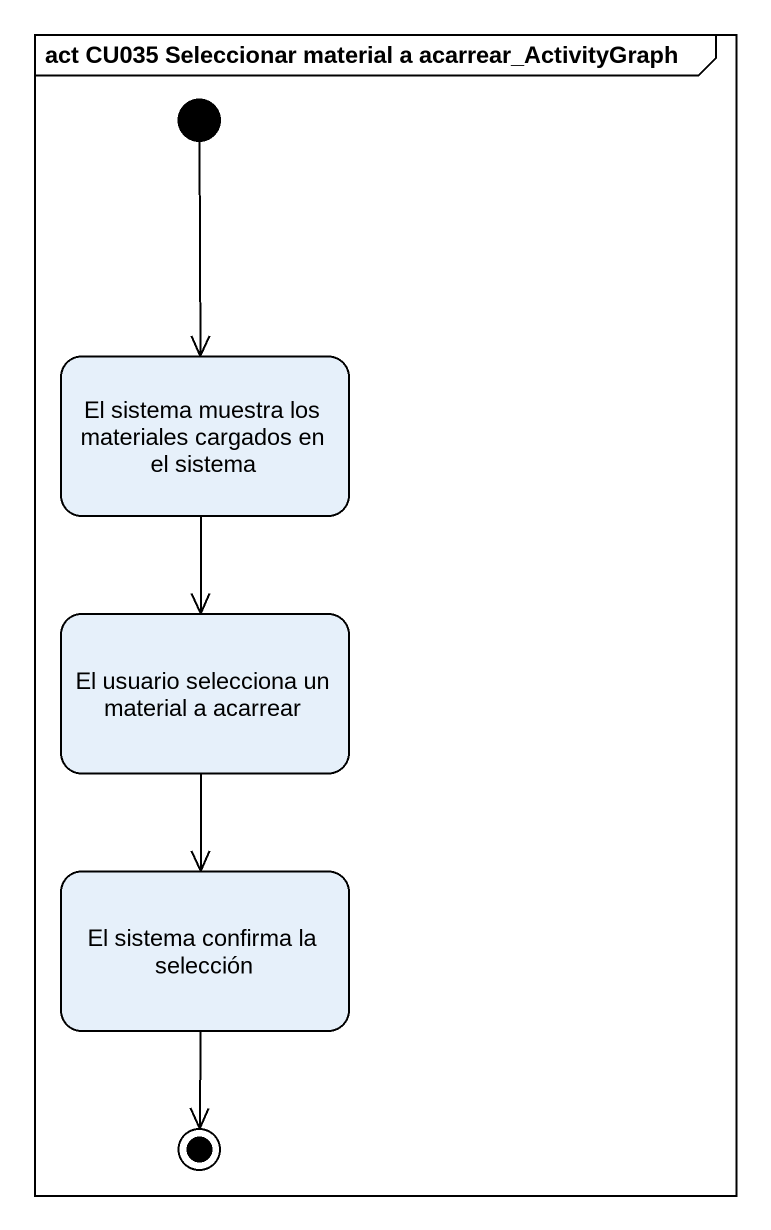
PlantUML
@startuml
mainframe act CU035 Seleccionar material a acarrear_ActivityGraph
hide empty description
state "El sistema muestra los materiales cargados en el sistema" as El_sistema_muestra_los
state "El usuario selecciona un material a acarrear" as El_usuario_selecciona_un
state "El sistema confirma la selección" as El_sistema_confirma_la
[*] --> El_sistema_muestra_los
El_sistema_muestra_los --> El_usuario_selecciona_un
El_usuario_selecciona_un --> El_sistema_confirma_la
El_sistema_confirma_la --> [*]
@enduml
